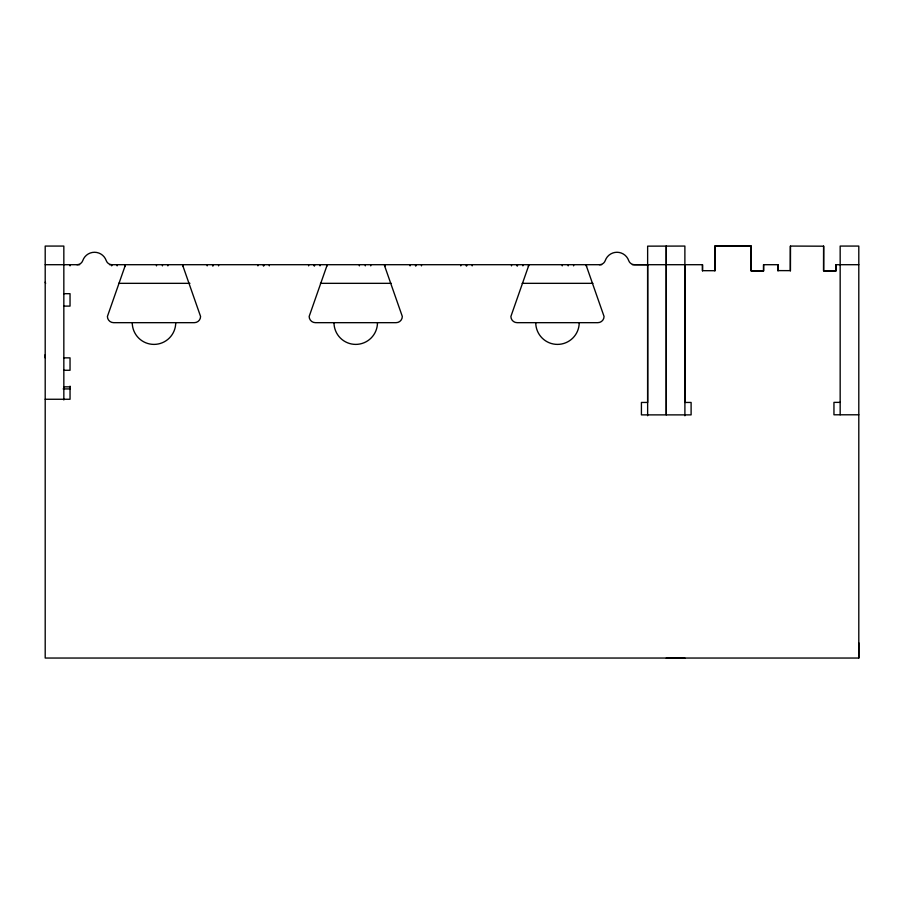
<?xml version="1.0" encoding="UTF-8"?>
<svg xmlns="http://www.w3.org/2000/svg" width="904" height="904" viewBox="0 0 904 904"><rect width="100%" height="100%" fill="white"/><g stroke="black" fill="none" stroke-linecap="round" stroke-linejoin="round"><path stroke-width="1.36" d="M45.2 357.86L45.2 354.628M45.2 282.172L45.652 283.336M63.834 399.952L63.834 246.069L45.2 246.069L45.2 658.044L858.8 658.044L858.8 642.834M632.393 264.702L702.498 264.702L702.487 270.68L714.906 270.714L714.974 245.877L751.201 246.035L751.145 270.906L763.575 270.906L763.575 264.702L777.971 264.702L777.971 270.906M777.971 264.702L777.948 270.601L790.379 270.635L790.435 246.193M858.8 264.702L836.03 264.702L836.008 270.827L823.589 270.804L823.657 246.193L790.39 246.069L790.39 270.906M124.899 266.477A6.215 6.215 0 0 0 125.159 264.702A6.215 6.215 0 0 1 124.899 266.477L107.406 316.457A6.215 6.215 0 0 0 113.621 322.671L194.36 322.671A6.215 6.215 0 0 0 200.575 316.457L183.083 266.477A6.215 6.215 0 0 1 182.823 264.702A6.215 6.215 0 0 0 183.083 266.477M326.649 266.477A6.215 6.215 0 0 0 326.909 264.702A6.215 6.215 0 0 1 326.649 266.477L309.157 316.457A6.215 6.215 0 0 0 315.36 322.671L396.099 322.671A6.215 6.215 0 0 0 402.314 316.457L384.821 266.477A6.215 6.215 0 0 1 384.562 264.702A6.215 6.215 0 0 0 384.821 266.477M528.388 266.477A6.215 6.215 0 0 0 528.648 264.702A6.215 6.215 0 0 1 528.388 266.477L510.896 316.457A6.215 6.215 0 0 0 517.111 322.671L597.849 322.671A6.215 6.215 0 0 0 604.053 316.457L586.56 266.477A6.215 6.215 0 0 1 586.3 264.702A6.215 6.215 0 0 0 586.572 266.477M45.2 264.702L79.642 264.702M109.553 264.702L601.657 264.702M118.605 283.336L189.93 283.336M320.445 283.336L391.172 283.336M522.162 283.336L592.922 283.336M63.834 293.687L70.037 293.687L70.037 306.106L63.834 306.106M63.834 357.86L70.037 357.86L70.037 370.278L63.834 370.278M63.834 386.844L70.049 386.844M63.144 388.912L70.037 388.912M45.2 399.263L70.049 399.263L70.037 386.155M840.166 402.37L833.951 402.37L833.951 414.789L858.8 414.789M666.248 658.123L684.882 658.123M858.8 658.044L858.8 246.069L840.166 246.069L840.166 414.789M836.03 264.702L836.03 270.906L823.6 270.906L823.6 246.069M763.575 264.702L763.564 270.906L751.134 270.884L751.201 246.035L714.917 246.069L714.917 270.906M702.498 264.702L702.498 270.906M684.904 264.702L684.904 402.449L691.108 402.449L691.108 414.879L641.422 414.879L641.422 402.449L647.637 402.449L647.637 264.736L634.54 264.702A6.215 6.215 0 0 1 628.687 260.555A12.419 12.419 0 0 0 605.262 260.555A6.215 6.215 0 0 1 599.409 264.702M684.904 415.795L684.882 246.069L647.637 246.148L647.637 415.738M666.271 246.148L666.271 414.879L666.248 246.069M573.622 264.702L573.622 265.866M568.187 264.702L568.187 265.866M562.243 264.702L562.243 265.866M522.907 264.702L522.907 265.866M517.472 264.702L517.472 265.866M516.952 264.702L516.952 265.866M511.517 264.702L511.517 265.866M472.182 264.702L472.182 265.866M466.746 264.702L466.746 265.866M466.238 264.702L466.238 265.866M460.803 264.702L460.803 265.866M421.467 264.702L421.467 265.866M416.021 264.702L416.021 265.866M415.512 264.702L415.512 265.866M410.077 264.702L410.077 265.866M370.742 264.702L370.742 265.866M365.306 264.702L365.306 265.866M359.351 264.702L359.351 265.866M320.027 264.702L320.027 265.866M314.581 264.702L314.581 265.866M314.072 264.702L314.072 265.866M308.637 264.702L308.637 265.866M269.302 264.702L269.302 265.866M263.866 264.702L263.866 265.866M263.358 264.702L263.358 265.866M257.911 264.702L257.911 265.866M218.587 264.702L218.587 265.866M213.141 264.702L213.141 265.866M212.632 264.702L212.632 265.866M207.197 264.702L207.197 265.866M167.862 264.702L167.862 265.866M162.426 264.702L162.426 265.866M156.471 264.702L156.471 265.866M117.136 264.702L117.136 265.866M111.7 264.702L111.7 265.866M70.049 264.702L70.049 265.866M76.93 264.702A6.215 6.215 0 0 0 82.784 260.555A12.419 12.419 0 0 1 106.209 260.555A6.215 6.215 0 0 0 112.062 264.702M579.215 322.671A21.741 21.741 0 0 1 557.474 344.401A21.741 21.741 0 0 1 535.744 322.671M377.476 322.671A21.741 21.741 0 0 1 355.735 344.401A21.741 21.741 0 0 1 333.994 322.671M175.726 322.671A21.741 21.741 0 0 1 153.985 344.401A21.741 21.741 0 0 1 132.255 322.671"/></g></svg>
